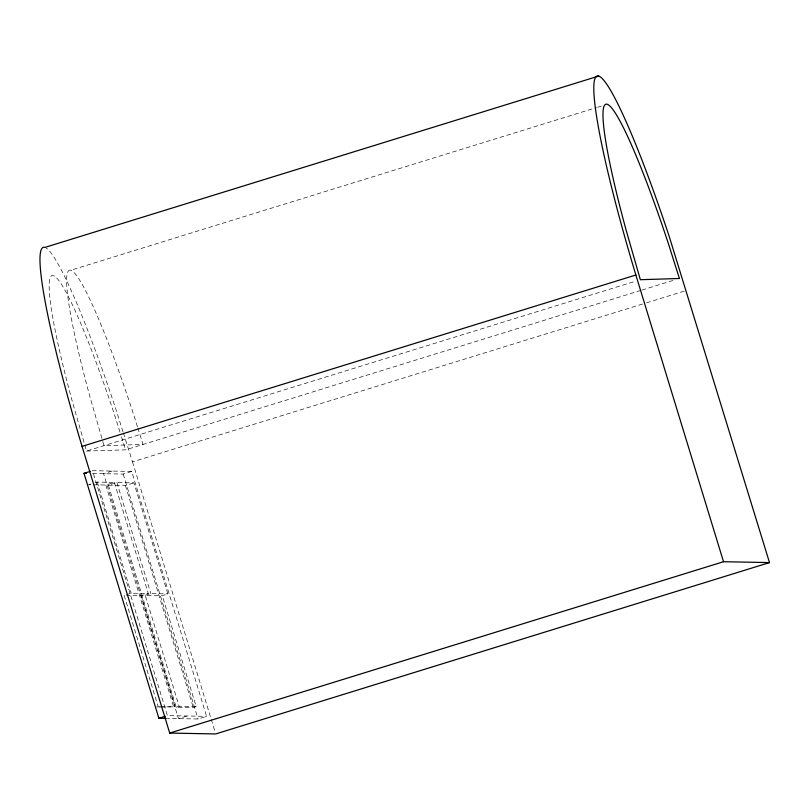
<?xml version="1.0" encoding="UTF-8"?>
<svg xmlns="http://www.w3.org/2000/svg" width="810" height="810" viewBox="0 0 810 810"><rect width="100%" height="100%" fill="white"/><g stroke="black" fill="none" stroke-linecap="round" stroke-linejoin="round"><path stroke-width="0.61" stroke-dasharray="4.05 3.04" d="M101.908 438.402L89.748 396.06A186.877 18.873 72.8 0 1 70.865 270.226L596.352 107.629M597.557 107.264L602.387 105.766M119.991 432.115L114.382 414.376A186.877 18.873 72.8 0 0 53.419 275.623A186.877 18.873 72.8 0 0 72.303 401.456L86.549 451.059L635.526 281.202M86.549 451.059L125.601 449.844L640.75 290.446M641.955 290.071L673.363 280.351M123.383 432.996L132.506 461.862L645.297 303.193M646.501 302.818L686.313 290.496M112.114 471.066L103.589 473.698L178.473 718.622L186.999 715.989M90.872 484.056L88.736 484.724L105.796 485.038L114.331 482.406L148.291 593.497L141.213 595.694L126.593 595.411M95.134 482.74L97.271 482.082L114.331 482.406M92.573 473.496L123.181 474.073L131.706 471.43L206.59 716.354L198.055 718.996L167.447 718.419M196.192 706.603L193.286 707.505L176.236 707.191L108.368 485.19L116.893 482.547L133.934 482.861L167.873 593.872L162.253 595.603L145.213 595.289L179.152 706.29L196.192 706.603L162.253 595.603M108.368 485.19L125.408 485.504L133.934 482.861M126.512 594.641L131.23 593.183L148.291 593.497M145.213 595.289L150.832 593.548L167.873 593.872M141.213 595.694L175.183 706.786L156.664 706.917L160.329 706.988M161.544 707.008L175.183 706.786M176.236 707.191L179.152 706.29M131.706 471.43L92.532 470.691L167.407 715.615L206.59 716.354M137.437 426.708L131.827 408.979A186.877 18.873 72.8 0 0 70.865 270.226M137.811 427.893L143.046 444.447L103.994 445.662L102.262 439.607M123.009 431.811L115.506 408.098A216.412 21.86 72.8 0 0 46.302 248.103M121.49 436.843L125.601 449.844M132.506 461.862L210.883 718.217M211.258 719.432L214.954 731.521M123.181 474.073L198.055 718.996M125.408 485.504L193.286 707.505M116.893 482.547L150.832 593.548M105.796 485.038L173.735 707.231M97.271 482.082L131.23 593.183M124.153 595.37L158.122 706.462"/><path stroke-width="1.21" d="M598.712 76.059L44.904 247.415A216.412 21.86 72.8 0 0 82.063 446.371L169.715 733.07L215.693 733.941L769.5 562.585L669.313 236.743A216.412 21.86 72.8 0 0 595.947 76.818A216.412 21.86 72.8 0 0 635.87 275.015L723.522 561.715L769.5 562.585M82.063 446.371L635.87 275.015M166.222 718.389L158.881 718.257L83.997 473.334L90.396 471.349M158.881 718.257L165.28 716.273M169.715 733.07L723.522 561.715M83.997 473.334L86.447 473.374M679.408 278.488L640.356 279.703L626.11 230.101A186.877 18.873 72.8 0 1 607.227 104.267A186.877 18.873 72.8 0 1 668.189 243.02L679.408 278.488"/></g></svg>
